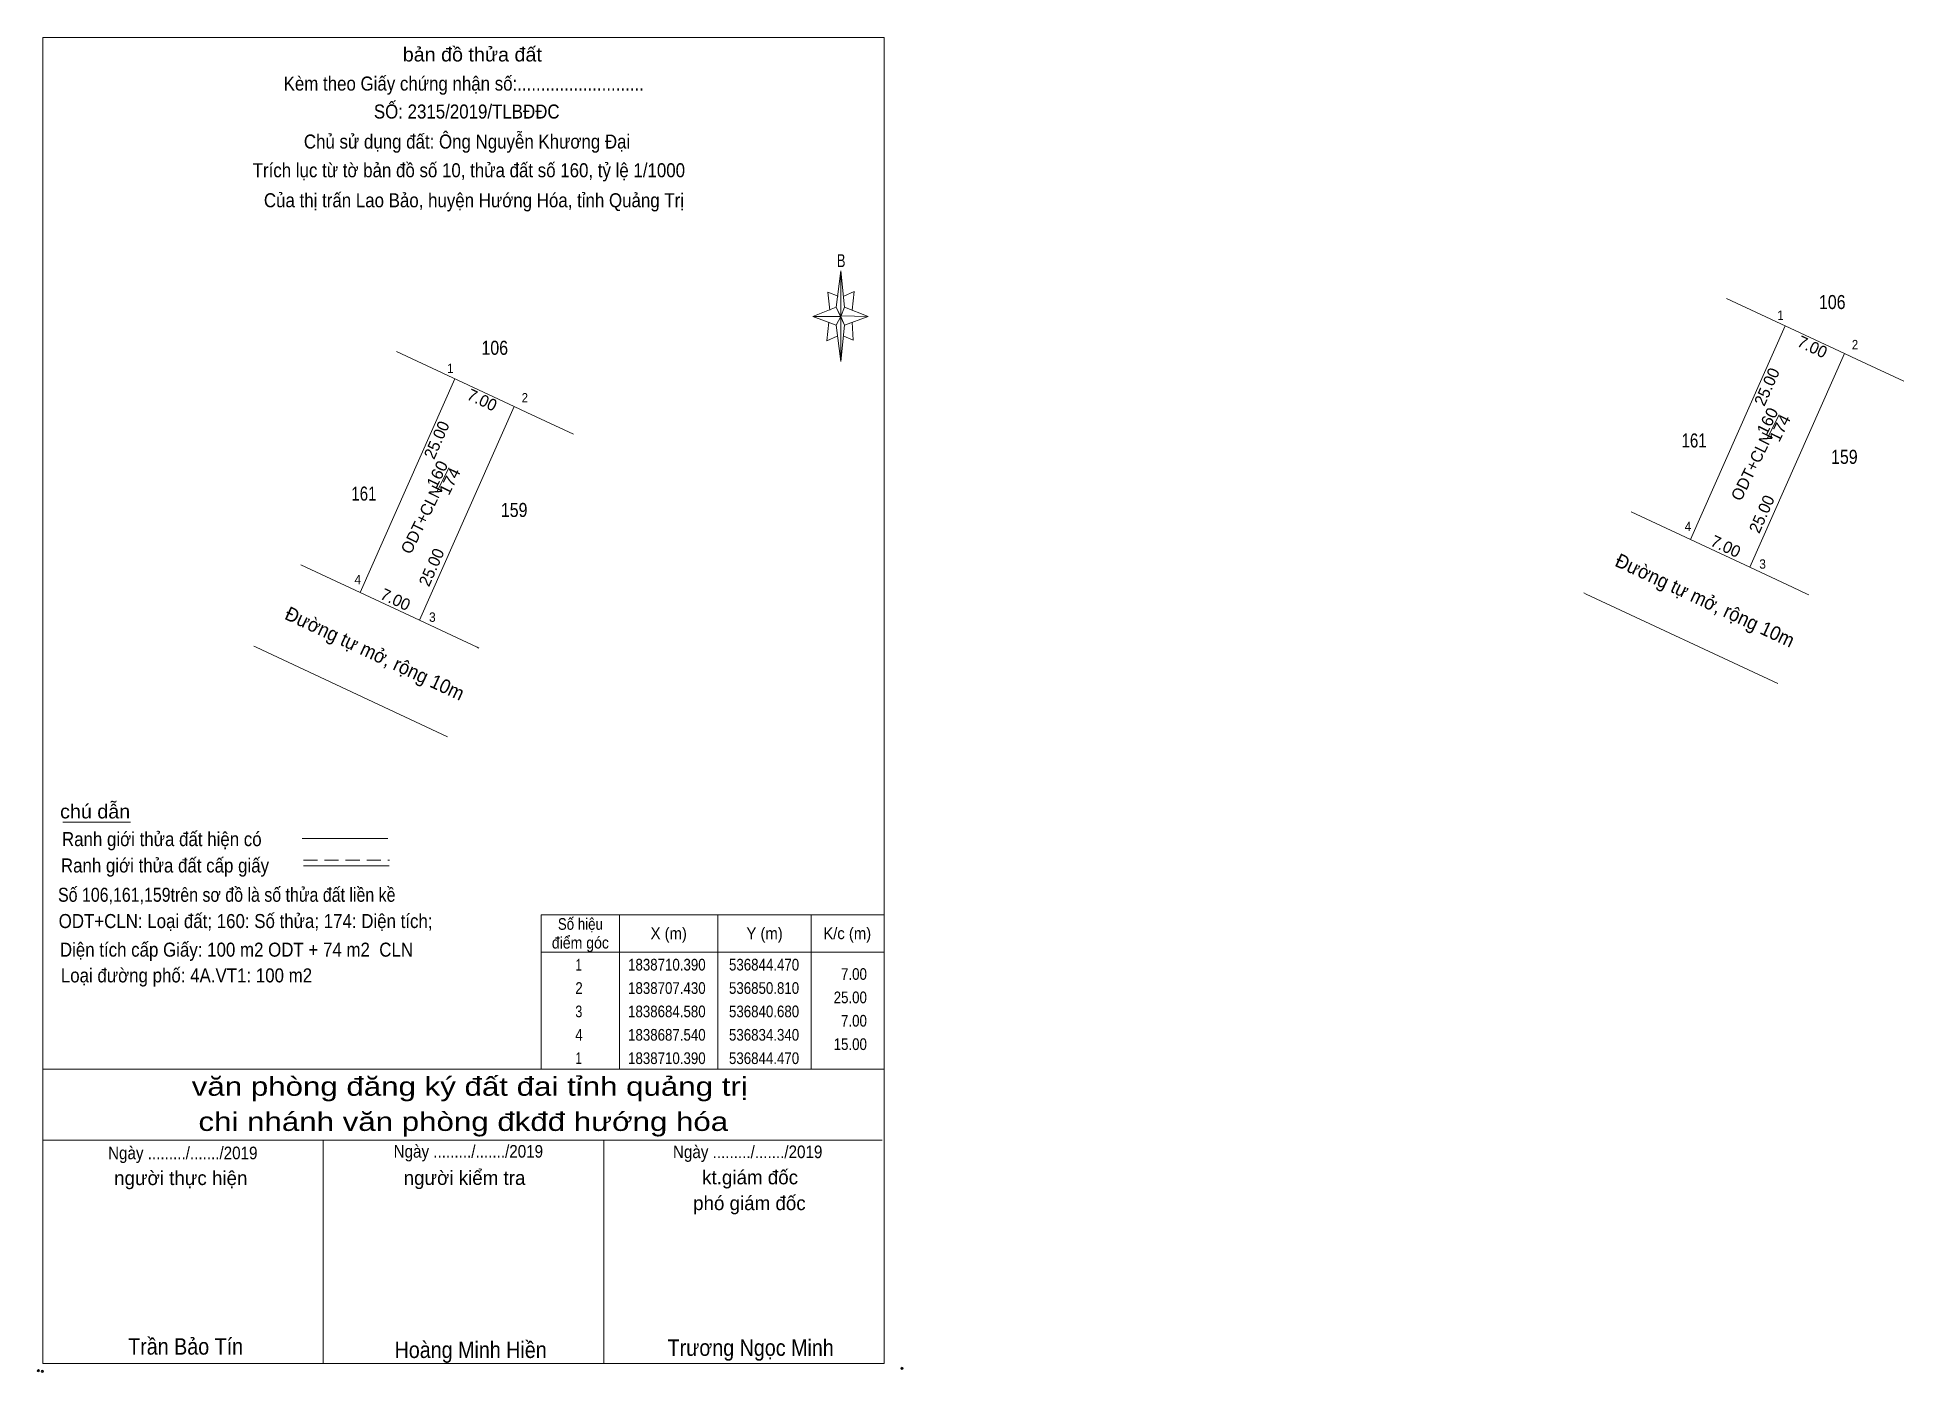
# Model space of a CAD drawing. Header units: metres. Extents: x 536657 to 536857, y 1838598 to 1838741.
import ezdxf
from ezdxf.enums import TextEntityAlignment as Align

# ---------------------------------------------------------------- set-up
doc = ezdxf.new("R2010")
doc.units = ezdxf.units.M
doc.header["$LTSCALE"] = 0.5
doc.header["$PDMODE"] = 32
doc.header["$PDSIZE"] = 0.25
doc.linetypes.add('MEDIUM_DASHED', pattern=[4.5, 3, -1.5])
for name, color, linetype, lineweight in [('10', 7, 'Continuous', 13), ('13', 7, 'Continuous', 13), ('17', 7, 'Continuous', 13), ('23', 7, 'Continuous', 13), ('5', 7, 'Continuous', 13), ('6', 7, 'Continuous', 13), ('63', 7, 'Continuous', 13)]:
    doc.layers.add(name, color=color, linetype=linetype, lineweight=lineweight)

msp = doc.modelspace()

# ---------------------------------------------------------------- linework, layer by layer
at = {"layer": '10'}
for p, q in [((536850.81, 1838707.43), (536838.21, 1838713.31)), ((536844.47, 1838710.39), (536834.34, 1838687.54)), ((536708.51, 1838701.75), (536695.91, 1838707.63)), ((536850.81, 1838707.43), (536840.68, 1838684.58)), ((536850.81, 1838707.43), (536852.16, 1838706.8)), ((536852.16, 1838706.8), (536857.15, 1838704.47)), ((536702.17, 1838704.71), (536692.04, 1838681.86)), ((536708.51, 1838701.75), (536698.38, 1838678.9)), ((536708.51, 1838701.75), (536709.86, 1838701.12)), ((536709.86, 1838701.12), (536714.85, 1838698.79))]:
    msp.add_line(p, q, dxfattribs=at)
at = {"layer": '13'}
for p, q in [((536842.56, 1838698.34), (536843.82, 1838700.87)), ((536700.26, 1838692.66), (536701.52, 1838695.19))]:
    msp.add_line(p, q, dxfattribs=at)
at = {"layer": '17'}
msp.add_line((536660.24, 1838657.32), (536667.48, 1838657.32), dxfattribs=at)
at = {"layer": '23'}
for p, q in [((536834.34, 1838687.54), (536840.68, 1838684.58)), ((536840.68, 1838684.58), (536845.24, 1838682.45)), ((536692.04, 1838681.86), (536698.38, 1838678.9)), ((536698.38, 1838678.9), (536702.94, 1838676.77))]:
    msp.add_line(p, q, dxfattribs=at)
for points in [[(536828, 1838690.5), (536830.13, 1838689.51), (536834.34, 1838687.54)], [(536685.7, 1838684.82), (536687.83, 1838683.83), (536692.04, 1838681.86)], [(536822.94, 1838681.83), (536823.2, 1838681.71), (536843.69, 1838672.13)], [(536845.24, 1838682.45), (536846.83, 1838681.71), (536847.02, 1838681.62)], [(536680.64, 1838676.15), (536680.9, 1838676.03), (536701.39, 1838666.45)], [(536702.94, 1838676.77), (536704.53, 1838676.03), (536704.72, 1838675.94)]]:
    msp.add_lwpolyline(points, dxfattribs=at)
at = {"layer": '5'}
for p, q in [((536742.96, 1838712.37), (536743.46, 1838716.27)), ((536742.96, 1838710.47), (536740.46, 1838711.37)), ((536743.86, 1838712.37), (536746.36, 1838711.37)), ((536744.66, 1838710.77), (536744.76, 1838708.87)), ((536743.86, 1838710.47), (536743.46, 1838706.57)), ((536744.76, 1838708.87), (536743.76, 1838709.27)), ((536658.09, 1838630.93), (536748.09, 1838630.93)), ((536658.09, 1838623.33), (536747.89, 1838623.33)), ((536658.09, 1838623.33), (536747.89, 1838623.33)), ((536658.09, 1838623.33), (536747.89, 1838623.33)), ((536688.09, 1838599.43), (536688.09, 1838623.33)), ((536718.09, 1838599.43), (536718.09, 1838623.33))]:
    msp.add_line(p, q, dxfattribs=at)
for points in [[(536658.09, 1838741.23), (536748.09, 1838741.23), (536748.09, 1838599.43), (536658.09, 1838599.43)], [(536743.46, 1838716.27), (536743.86, 1838712.37), (536743.46, 1838711.37)], [(536743.46, 1838711.37), (536740.46, 1838711.37), (536742.96, 1838712.37), (536743.86, 1838710.47), (536746.36, 1838711.37), (536743.46, 1838711.47)], [(536743.46, 1838711.37), (536743.46, 1838706.57), (536742.96, 1838710.47)]]:
    msp.add_lwpolyline(points, close=True, dxfattribs=at)
for points in [[(536743.16, 1838713.57), (536742.06, 1838713.97), (536742.26, 1838712.07)], [(536743.76, 1838713.57), (536744.86, 1838714.07), (536744.66, 1838712.07)], [(536743.46, 1838711.37), (536742.96, 1838712.37), (536740.46, 1838711.37)], [(536742.16, 1838710.77), (536741.96, 1838708.77), (536743.06, 1838709.27)], [(536743.46, 1838711.37), (536743.86, 1838710.47), (536746.36, 1838711.37)], [(536748.09, 1838599.43), (536658.09, 1838599.43), (536658.09, 1838623.33)]]:
    msp.add_lwpolyline(points, dxfattribs=at)
for p in [(536657.62, 1838598.66), (536658.02, 1838598.59)]:
    msp.add_point(p, dxfattribs=at)
at = {"layer": '6'}
for p, q in [((536685.84, 1838655.58), (536694.98, 1838655.58)), ((536685.98, 1838652.65), (536695.12, 1838652.65))]:
    msp.add_line(p, q, dxfattribs=at)
at = {"layer": '6', "linetype": 'MEDIUM_DASHED'}
msp.add_line((536685.98, 1838653.27), (536695.18, 1838653.27), dxfattribs=at)
at = {"layer": '6'}
msp.add_point((536749.99, 1838598.93), dxfattribs=at)
at = {"layer": '63'}
for p, q in [((536719.79, 1838647.43), (536719.79, 1838630.93)), ((536730.29, 1838647.43), (536730.29, 1838630.93)), ((536740.29, 1838647.43), (536740.29, 1838630.93)), ((536711.39, 1838643.43), (536748.09, 1838643.43))]:
    msp.add_line(p, q, dxfattribs=at)
msp.add_lwpolyline([(536711.39, 1838647.43), (536748.09, 1838647.43), (536748.09, 1838630.93), (536711.39, 1838630.93)], close=True, dxfattribs=at)

# ---------------------------------------------------------------- texts
at = {"layer": '13'}
for s, width, p in [('106', 0.85, (536849.51, 1838712.18)), ('106', 0.85, (536706.43, 1838707.29)), ('161', 0.8, (536834.73, 1838697.38)), ('159', 0.85, (536850.805, 1838695.63)), ('161', 0.8, (536692.43, 1838691.7)), ('159', 0.85, (536708.505, 1838689.95))]:
    msp.add_text(s, height=1.5, dxfattribs=dict(at, width=width)).set_placement(p, align=Align.CENTER)
for s, height, rotation, width, p in [('160', 1.25, 63.721, 1.05, (536843.1382, 1838699.9333)), ('174', 1.25, 63.721, 1.05, (536844.4682, 1838699.1733)), ('160', 1.25, 63.721, 1.05, (536700.8382, 1838694.2533)), ('174', 1.25, 63.721, 1.05, (536702.1682, 1838693.4933)), ('Đường tự mở, rộng 10m', 1.5, 334.972, 0.95, (536835.5827, 1838680.3573)), ('Đường tự mở, rộng 10m', 1.5, 334.972, 0.95, (536693.2777, 1838674.6796))]:
    msp.add_text(s, height=height, rotation=rotation, dxfattribs=dict(at, width=width)).set_placement(p, align=Align.CENTER)
for p in [(536841.4743, 1838695.0733), (536699.1743, 1838689.3933)]:
    msp.add_text('ODT+CLN', height=1.25, rotation=63.721, dxfattribs=at).set_placement(p, align=Align.CENTER)
at = {"layer": '5'}
for s, height, width, p in [('bản đồ thửa đất', 1.5, 1.05, (536704.03, 1838738.65)), ('Kèm theo Giấy chứng nhận số:...........................', 1.5, 0.9, (536703.11, 1838735.54)), ('SỐ: 2315/2019/TLBĐĐC', 1.5, 0.9, (536703.43, 1838732.55)), ('Chủ sử dụng đất: Ông Nguyễn Khương Đại', 1.5, 0.9, (536703.465, 1838729.34)), ('Trích lục từ tờ bản đồ số 10, thửa đất số 160, tỷ lệ 1/1000 ', 1.5, 0.9, (536703.91, 1838726.27)), ('Của thị trấn Lao Bảo, huyện Hướng Hóa, tỉnh Quảng Trị', 1.5, 0.9, (536704.205, 1838723.06)), ('B', 1.378, 0.75, (536743.49, 1838716.67)), ('văn phòng đăng ký đất đai tỉnh quảng trị', 2, 1.25, (536703.755, 1838628.07)), ('chi nhánh văn phòng đkđđ hướng hóa', 2, 1.25, (536703.065, 1838624.31)), ('Ngày ........./......./2019', 1.35, 0.9, (536673.055, 1838621.28)), ('Ngày ........./......./2019', 1.35, 0.9, (536703.605, 1838621.45)), ('Ngày ........./......./2019', 1.35, 0.9, (536733.485, 1838621.4)), ('Trần Bảo Tín', 1.75, 0.9, (536673.36, 1838600.39)), ('Hoàng Minh Hiền', 1.75, 0.9, (536703.85, 1838600.03)), ('Trương Ngọc Minh', 1.75, 0.9, (536733.805, 1838600.26))]:
    msp.add_text(s, height=height, dxfattribs=dict(at, width=width)).set_placement(p, align=Align.CENTER)
for s, p in [('người thực hiện', (536672.84, 1838618.52)), ('người kiểm tra', (536703.195, 1838618.54)), ('kt.giám đốc', (536733.745, 1838618.6)), ('phó giám đốc', (536733.67, 1838615.84))]:
    msp.add_text(s, height=1.5, dxfattribs=at).set_placement(p, align=Align.CENTER)
at = {"layer": '6'}
for s, width, p in [('chú dẫn', 1.05, (536659.93, 1838657.72)), ('Ranh giới thửa đất hiện có ', 0.9, (536660.13, 1838654.76)), ('Ranh giới thửa đất cấp giấy', 0.9, (536660.02, 1838651.94)), ('Số 106,161,159trên sơ đồ là số thửa đất liền kề', 0.85, (536659.71, 1838648.81)), ('ODT+CLN: Loại đất; 160: Số thửa; 174: Diện tích;', 0.9, (536659.78, 1838646)), ('Diện tích cấp Giấy: 100 m2 ODT + 74 m2  CLN', 0.9, (536659.91, 1838642.94)), ('Loại đường phố: 4A.VT1: 100 m2', 0.9, (536660.01, 1838640.19))]:
    msp.add_text(s, height=1.5, dxfattribs=dict(at, width=width)).set_placement(p)
at = {"layer": '63'}
for s, height, width, p in [(' 1', 1, 0.9, (536844.31, 1838711.02)), (' 2', 1, 0.9, (536852.28, 1838707.88)), (' 1', 1, 0.9, (536702.01, 1838705.34)), (' 2', 1, 0.9, (536709.98, 1838702.2)), (' 4', 1, 0.95, (536834.43, 1838688.44)), (' 3', 1, 0.95, (536842.41, 1838684.42)), (' 4', 1, 0.95, (536692.13, 1838682.76)), (' 3', 1, 0.95, (536700.11, 1838678.74)), ('7.00', 1.25, 0.85, (536746.24, 1838640.46)), ('25.00', 1.25, 0.85, (536746.24, 1838637.96)), ('7.00', 1.25, 0.85, (536746.24, 1838635.46)), ('15.00', 1.25, 0.85, (536746.24, 1838632.96))]:
    msp.add_text(s, height=height, dxfattribs=dict(at, width=width)).set_placement(p, align=Align.RIGHT)
for s, rotation, p in [('7.00', 334.973, (536847.1206, 1838707.5707)), ('25.00', 66.091, (536843.0897, 1838703.6167)), ('7.00', 334.973, (536704.8156, 1838701.8931)), ('25.00', 66.091, (536700.7875, 1838697.9317)), ('25.00', 66.091, (536842.5397, 1838690.0067)), ('7.00', 334.973, (536837.8506, 1838686.2407)), ('25.00', 66.091, (536700.2375, 1838684.3217)), ('7.00', 334.973, (536695.5456, 1838680.5631))]:
    msp.add_text(s, height=1.25, rotation=rotation, dxfattribs=at).set_placement(p, align=Align.CENTER)
for s, width, p in [('Số hiệu', 0.85, (536715.59, 1838645.81)), ('điểm góc', 0.9, (536715.59, 1838643.81)), ('X (m)', 0.95, (536725.04, 1838644.81)), ('Y (m)', 0.95, (536735.295, 1838644.81)), ('K/c (m)', 0.95, (536744.135, 1838644.81)), (' 1', 0.75, (536715.24, 1838641.46)), ('1838710.390', 0.85, (536724.84, 1838641.46)), ('536844.470', 0.85, (536735.24, 1838641.46)), (' 2', 0.85, (536715.245, 1838638.96)), ('1838707.430', 0.85, (536724.84, 1838638.96)), ('536850.810', 0.85, (536735.24, 1838638.96)), (' 3', 0.8, (536715.235, 1838636.46)), ('1838684.580', 0.85, (536724.84, 1838636.46)), ('536840.680', 0.85, (536735.24, 1838636.46)), (' 4', 0.85, (536715.24, 1838633.96)), ('1838687.540', 0.85, (536724.84, 1838633.96)), ('536834.340', 0.85, (536735.24, 1838633.96)), (' 1', 0.75, (536715.24, 1838631.46)), ('1838710.390', 0.85, (536724.84, 1838631.46)), ('536844.470', 0.85, (536735.24, 1838631.46))]:
    msp.add_text(s, height=1.25, dxfattribs=dict(at, width=width)).set_placement(p, align=Align.CENTER)

doc.saveas('drawing.dxf')
